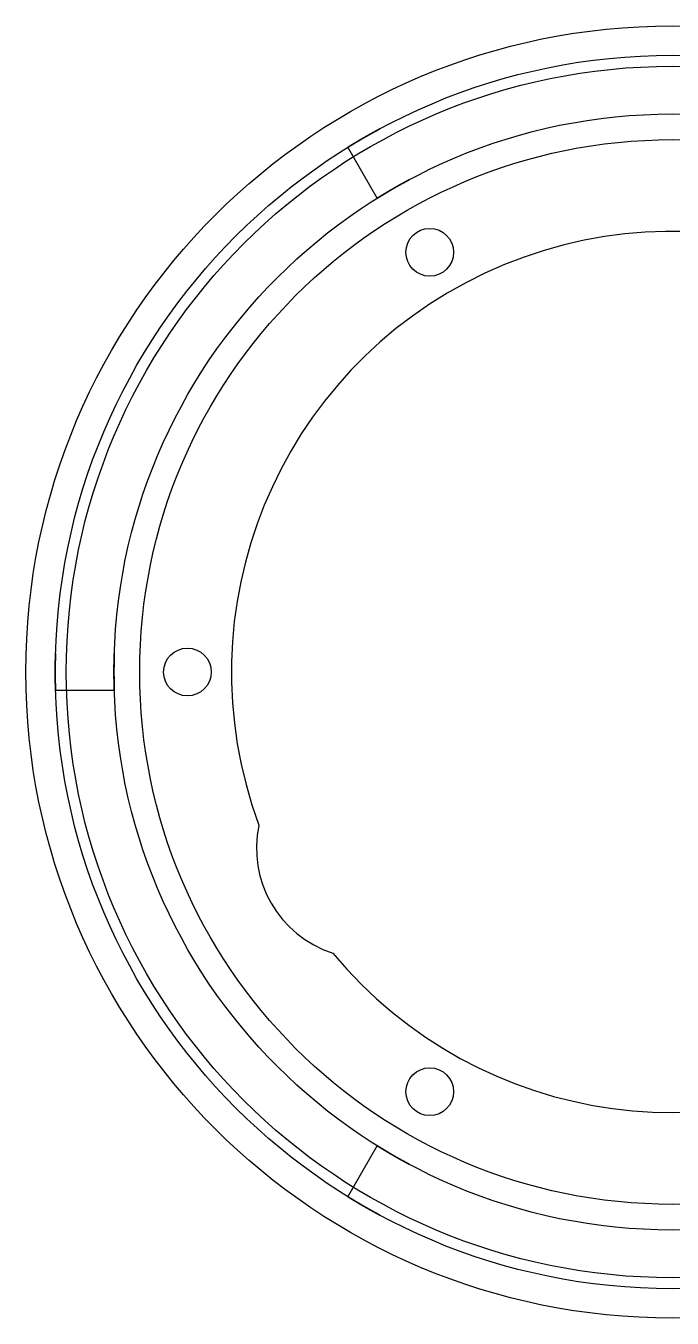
# Model space of a CAD drawing. Header units: millimetres. Extents: x -44 to 44, y -44 to 44.
# Drawn here: x -44 to 0, y -44 to 44 of the extents above; entities that cross this region are included whole.
import ezdxf

# ---------------------------------------------------------------- set-up
doc = ezdxf.new("R2010")
doc.units = ezdxf.units.MM

msp = doc.modelspace()

# ---------------------------------------------------------------- linework, layer by layer
for p, q in [((-20.072, 32.266, 8.375), (-22.073, 35.732, 8.375)), ((-20.072, 32.266, 8.375), (-22.073, 35.732, 8.375)), ((-15.688, 27.172, 6), (-15.688, 27.172, 3)), ((-15.688, 27.172, 6), (-15.688, 27.172, 3)), ((-44, 0, 3), (-44, 0, 5)), ((-44, 0, 3), (-44, 0, 5)), ((-42, 0, 12), (-42, 0, 9.625)), ((-42, 0, 7.125), (-42, 0, 5)), ((-42, 0, 7.125), (-42, 0, 5)), ((-42, 0, 12), (-42, 0, 9.625)), ((-41.25, 0), (-41.25, 0, 3)), ((-41.25, 0), (-41.25, 0, 3)), ((-31.375, 0, 6), (-31.375, 0, 3)), ((-31.375, 0, 6), (-31.375, 0, 3)), ((-38, 0, 6), (-38, 0, 7.125)), ((-38, 0, 9.625), (-38, 0, 12)), ((-38, 0, 9.625), (-38, 0, 12)), ((-38, 0, 6), (-38, 0, 7.125)), ((-36.25, 0), (-36.25, 0, 3)), ((-36.25, 0), (-36.25, 0, 3)), ((-37.979, -1.25, 8.375), (-41.981, -1.25, 8.375)), ((-37.979, -1.25, 8.375), (-41.981, -1.25, 8.375)), ((-28.132, -10.421, 6), (-28.132, -10.421, 3)), ((-28.132, -10.421, 6), (-28.132, -10.421, 3)), ((-23.103, -19.138, 6), (-23.103, -19.138, 3)), ((-23.103, -19.138, 6), (-23.103, -19.138, 3)), ((-15.688, -27.172, 6), (-15.688, -27.172, 3)), ((-15.688, -27.172, 6), (-15.688, -27.172, 3)), ((-22.073, -35.732, 8.375), (-20.072, -32.266, 8.375)), ((-22.073, -35.732, 8.375), (-20.072, -32.266, 8.375))]:
    msp.add_line(p, q)
for centre, radius in [((0, 0, 3), 44), ((0, 0, 5), 44), ((0, 0, 3), 44), ((0, 0, 5), 44), ((0, 0, 5), 42), ((0, 0, 5), 42), ((0, 0, 12), 42), ((0, 0, 12), 42), ((0, 0, 3), 41.25), ((0, 0), 41.25), ((0, 0, 3), 41.25), ((0, 0), 41.25), ((0, 0, 12), 38), ((0, 0, 6), 38), ((0, 0, 12), 38), ((0, 0, 6), 38), ((0, 0), 36.25), ((0, 0, 3), 36.25), ((0, 0), 36.25), ((0, 0, 3), 36.25), ((-16.5, 28.579, 3), 1.625), ((-16.5, 28.579, 6), 1.625), ((-16.5, 28.579, 3), 1.625), ((-16.5, 28.579, 6), 1.625), ((-33, 0, 3), 1.625), ((-33, 0, 6), 1.625), ((-33, 0, 3), 1.625), ((-33, 0, 6), 1.625), ((-16.5, -28.579, 3), 1.625), ((-16.5, -28.579, 6), 1.625), ((-16.5, -28.579, 3), 1.625), ((-16.5, -28.579, 6), 1.625)]:
    msp.add_circle(centre, radius)
for centre, radius, start, end in [((0, 0, 3), 30, -140.36299, 200.32627), ((0, 0, 6), 30, -140.36299, 200.32627), ((0, 0, 3), 30, -140.36299, 200.32627), ((0, 0, 6), 30, -140.36299, 200.32627), ((-20.8, -12, 3), 7.5, 167.84614, 252.11714), ((-20.8, -12, 6), 7.5, 167.84614, 252.11714), ((-20.8, -12, 6), 7.5, 167.84614, 252.11714), ((-20.8, -12, 3), 7.5, 167.84614, 252.11714)]:
    msp.add_arc(centre, radius, start, end)
for points, degree, knots in [([(-22.073, 35.732, 8.375), (-22.073, 35.732, 8.259), (-22.062, 35.739, 8.142), (-22.041, 35.752, 8.026), (-22.008, 35.772, 7.913), (-21.965, 35.799, 7.803), (-21.91, 35.833, 7.697), (-21.798, 35.901, 7.532), (-21.747, 35.931, 7.469), (-21.692, 35.965, 7.409), (-21.631, 36.002, 7.354), (-21.565, 36.041, 7.304), (-21.494, 36.084, 7.26), (-21.363, 36.161, 7.196), (-21.306, 36.195, 7.173), (-21.247, 36.229, 7.154), (-21.187, 36.265, 7.14), (-21.125, 36.301, 7.13), (-21.063, 36.337, 7.125), (-20.917, 36.421, 7.125), (-20.834, 36.469, 7.134), (-20.752, 36.515, 7.151), (-20.672, 36.561, 7.176), (-20.596, 36.603, 7.209), (-20.524, 36.644, 7.248), (-20.381, 36.724, 7.342), (-20.312, 36.762, 7.399), (-20.248, 36.797, 7.461), (-20.191, 36.829, 7.528), (-20.139, 36.857, 7.599), (-20.094, 36.881, 7.673), (-20.013, 36.925, 7.834), (-19.978, 36.944, 7.92), (-19.95, 36.959, 8.009), (-19.929, 36.971, 8.1), (-19.915, 36.978, 8.191), (-19.908, 36.982, 8.283), (-19.908, 36.982, 8.467), (-19.915, 36.978, 8.559), (-19.929, 36.971, 8.65), (-19.95, 36.959, 8.741), (-19.978, 36.944, 8.83), (-20.013, 36.925, 8.916), (-20.094, 36.881, 9.077), (-20.139, 36.857, 9.151), (-20.191, 36.829, 9.222), (-20.248, 36.797, 9.289), (-20.312, 36.762, 9.351), (-20.381, 36.724, 9.408), (-20.574, 36.616, 9.535), (-20.707, 36.541, 9.597), (-20.852, 36.459, 9.637), (-21.002, 36.373, 9.648), (-21.15, 36.287, 9.632), (-21.291, 36.204, 9.59), (-21.494, 36.084, 9.49), (-21.565, 36.041, 9.446), (-21.631, 36.002, 9.396), (-21.692, 35.965, 9.341), (-21.747, 35.931, 9.281), (-21.798, 35.901, 9.218), (-21.91, 35.833, 9.053), (-21.965, 35.799, 8.947), (-22.008, 35.772, 8.837), (-22.041, 35.752, 8.724), (-22.062, 35.739, 8.608), (-22.073, 35.732, 8.491), (-22.073, 35.732, 8.375)], 7, [0, 0, 0, 0, 0, 0, 0, 0, 0.356659, 0.356659, 0.356659, 0.356659, 0.356659, 0.356659, 0.595954, 0.595954, 0.595954, 0.595954, 0.595954, 0.595954, 0.769286, 0.769286, 0.769286, 0.769286, 0.769286, 0.769286, 1, 1, 1, 1, 1, 1, 1.25777, 1.25777, 1.25777, 1.25777, 1.25777, 1.25777, 1.539754, 1.539754, 1.539754, 1.539754, 1.539754, 1.539754, 1.821738, 1.821738, 1.821738, 1.821738, 1.821738, 1.821738, 2.079507, 2.079507, 2.079507, 2.079507, 2.079507, 2.079507, 2.481735, 2.481735, 2.481735, 2.481735, 2.481735, 2.481735, 2.720094, 2.720094, 2.720094, 2.720094, 2.720094, 2.720094, 3.075357, 3.075357, 3.075357, 3.075357, 3.075357, 3.075357, 3.075357, 3.075357]), ([(-22.073, 35.732, 8.375), (-22.073, 35.732, 8.259), (-22.062, 35.739, 8.142), (-22.041, 35.752, 8.026), (-22.008, 35.772, 7.913), (-21.965, 35.799, 7.803), (-21.91, 35.833, 7.697), (-21.798, 35.901, 7.532), (-21.747, 35.931, 7.469), (-21.692, 35.965, 7.409), (-21.631, 36.002, 7.354), (-21.565, 36.041, 7.304), (-21.494, 36.084, 7.26), (-21.363, 36.161, 7.196), (-21.306, 36.195, 7.173), (-21.247, 36.229, 7.154), (-21.187, 36.265, 7.14), (-21.125, 36.301, 7.13), (-21.063, 36.337, 7.125), (-20.917, 36.421, 7.125), (-20.834, 36.469, 7.134), (-20.752, 36.515, 7.151), (-20.672, 36.561, 7.176), (-20.596, 36.603, 7.209), (-20.524, 36.644, 7.248), (-20.381, 36.724, 7.342), (-20.312, 36.762, 7.399), (-20.248, 36.797, 7.461), (-20.191, 36.829, 7.528), (-20.139, 36.857, 7.599), (-20.094, 36.881, 7.673), (-20.013, 36.925, 7.834), (-19.978, 36.944, 7.92), (-19.95, 36.959, 8.009), (-19.929, 36.971, 8.1), (-19.915, 36.978, 8.191), (-19.908, 36.982, 8.283), (-19.908, 36.982, 8.467), (-19.915, 36.978, 8.559), (-19.929, 36.971, 8.65), (-19.95, 36.959, 8.741), (-19.978, 36.944, 8.83), (-20.013, 36.925, 8.916), (-20.094, 36.881, 9.077), (-20.139, 36.857, 9.151), (-20.191, 36.829, 9.222), (-20.248, 36.797, 9.289), (-20.312, 36.762, 9.351), (-20.381, 36.724, 9.408), (-20.574, 36.616, 9.535), (-20.707, 36.541, 9.597), (-20.852, 36.459, 9.637), (-21.002, 36.373, 9.648), (-21.15, 36.287, 9.632), (-21.291, 36.204, 9.59), (-21.494, 36.084, 9.49), (-21.565, 36.041, 9.446), (-21.631, 36.002, 9.396), (-21.692, 35.965, 9.341), (-21.747, 35.931, 9.281), (-21.798, 35.901, 9.218), (-21.91, 35.833, 9.053), (-21.965, 35.799, 8.947), (-22.008, 35.772, 8.837), (-22.041, 35.752, 8.724), (-22.062, 35.739, 8.608), (-22.073, 35.732, 8.491), (-22.073, 35.732, 8.375)], 7, [0, 0, 0, 0, 0, 0, 0, 0, 0.356659, 0.356659, 0.356659, 0.356659, 0.356659, 0.356659, 0.595954, 0.595954, 0.595954, 0.595954, 0.595954, 0.595954, 0.769286, 0.769286, 0.769286, 0.769286, 0.769286, 0.769286, 1, 1, 1, 1, 1, 1, 1.25777, 1.25777, 1.25777, 1.25777, 1.25777, 1.25777, 1.539754, 1.539754, 1.539754, 1.539754, 1.539754, 1.539754, 1.821738, 1.821738, 1.821738, 1.821738, 1.821738, 1.821738, 2.079507, 2.079507, 2.079507, 2.079507, 2.079507, 2.079507, 2.481735, 2.481735, 2.481735, 2.481735, 2.481735, 2.481735, 2.720094, 2.720094, 2.720094, 2.720094, 2.720094, 2.720094, 3.075357, 3.075357, 3.075357, 3.075357, 3.075357, 3.075357, 3.075357, 3.075357]), ([(-20.072, 32.266, 8.375), (-20.072, 32.266, 8.258), (-20.061, 32.273, 8.142), (-20.04, 32.286, 8.026), (-20.008, 32.306, 7.913), (-19.964, 32.333, 7.803), (-19.909, 32.367, 7.697), (-19.797, 32.436, 7.532), (-19.747, 32.466, 7.469), (-19.691, 32.5, 7.409), (-19.63, 32.537, 7.354), (-19.564, 32.577, 7.304), (-19.493, 32.619, 7.26), (-19.363, 32.697, 7.196), (-19.306, 32.73, 7.173), (-19.247, 32.765, 7.154), (-19.187, 32.801, 7.14), (-19.125, 32.837, 7.13), (-19.063, 32.873, 7.125), (-18.917, 32.957, 7.125), (-18.834, 33.005, 7.134), (-18.752, 33.051, 7.151), (-18.672, 33.096, 7.176), (-18.596, 33.139, 7.209), (-18.524, 33.18, 7.248), (-18.381, 33.259, 7.342), (-18.311, 33.297, 7.399), (-18.247, 33.332, 7.461), (-18.19, 33.364, 7.528), (-18.139, 33.391, 7.599), (-18.094, 33.416, 7.673), (-18.012, 33.46, 7.834), (-17.977, 33.479, 7.92), (-17.949, 33.494, 8.009), (-17.928, 33.505, 8.1), (-17.914, 33.512, 8.191), (-17.907, 33.516, 8.283), (-17.907, 33.516, 8.467), (-17.914, 33.512, 8.559), (-17.928, 33.505, 8.65), (-17.949, 33.494, 8.741), (-17.977, 33.479, 8.83), (-18.012, 33.46, 8.916), (-18.094, 33.416, 9.077), (-18.139, 33.391, 9.151), (-18.19, 33.364, 9.222), (-18.247, 33.332, 9.289), (-18.311, 33.297, 9.351), (-18.381, 33.259, 9.408), (-18.574, 33.152, 9.535), (-18.707, 33.077, 9.597), (-18.852, 32.995, 9.637), (-19.002, 32.909, 9.648), (-19.15, 32.822, 9.632), (-19.291, 32.74, 9.59), (-19.493, 32.619, 9.49), (-19.564, 32.577, 9.446), (-19.63, 32.537, 9.396), (-19.691, 32.5, 9.341), (-19.747, 32.466, 9.281), (-19.797, 32.436, 9.218), (-19.909, 32.367, 9.053), (-19.964, 32.333, 8.947), (-20.008, 32.306, 8.837), (-20.04, 32.286, 8.724), (-20.061, 32.273, 8.608), (-20.072, 32.266, 8.491), (-20.072, 32.266, 8.375)], 7, [0, 0, 0, 0, 0, 0, 0, 0, 0.356652, 0.356652, 0.356652, 0.356652, 0.356652, 0.356652, 0.59595, 0.59595, 0.59595, 0.59595, 0.59595, 0.59595, 0.769283, 0.769283, 0.769283, 0.769283, 0.769283, 0.769283, 1, 1, 1, 1, 1, 1, 1.257771, 1.257771, 1.257771, 1.257771, 1.257771, 1.257771, 1.539749, 1.539749, 1.539749, 1.539749, 1.539749, 1.539749, 1.821727, 1.821727, 1.821727, 1.821727, 1.821727, 1.821727, 2.079499, 2.079499, 2.079499, 2.079499, 2.079499, 2.079499, 2.48173, 2.48173, 2.48173, 2.48173, 2.48173, 2.48173, 2.720091, 2.720091, 2.720091, 2.720091, 2.720091, 2.720091, 3.075346, 3.075346, 3.075346, 3.075346, 3.075346, 3.075346, 3.075346, 3.075346]), ([(-20.072, 32.266, 8.375), (-20.072, 32.266, 8.258), (-20.061, 32.273, 8.142), (-20.04, 32.286, 8.026), (-20.008, 32.306, 7.913), (-19.964, 32.333, 7.803), (-19.909, 32.367, 7.697), (-19.797, 32.436, 7.532), (-19.747, 32.466, 7.469), (-19.691, 32.5, 7.409), (-19.63, 32.537, 7.354), (-19.564, 32.577, 7.304), (-19.493, 32.619, 7.26), (-19.363, 32.697, 7.196), (-19.306, 32.73, 7.173), (-19.247, 32.765, 7.154), (-19.187, 32.801, 7.14), (-19.125, 32.837, 7.13), (-19.063, 32.873, 7.125), (-18.917, 32.957, 7.125), (-18.834, 33.005, 7.134), (-18.752, 33.051, 7.151), (-18.672, 33.096, 7.176), (-18.596, 33.139, 7.209), (-18.524, 33.18, 7.248), (-18.381, 33.259, 7.342), (-18.311, 33.297, 7.399), (-18.247, 33.332, 7.461), (-18.19, 33.364, 7.528), (-18.139, 33.391, 7.599), (-18.094, 33.416, 7.673), (-18.012, 33.46, 7.834), (-17.977, 33.479, 7.92), (-17.949, 33.494, 8.009), (-17.928, 33.505, 8.1), (-17.914, 33.512, 8.191), (-17.907, 33.516, 8.283), (-17.907, 33.516, 8.467), (-17.914, 33.512, 8.559), (-17.928, 33.505, 8.65), (-17.949, 33.494, 8.741), (-17.977, 33.479, 8.83), (-18.012, 33.46, 8.916), (-18.094, 33.416, 9.077), (-18.139, 33.391, 9.151), (-18.19, 33.364, 9.222), (-18.247, 33.332, 9.289), (-18.311, 33.297, 9.351), (-18.381, 33.259, 9.408), (-18.574, 33.152, 9.535), (-18.707, 33.077, 9.597), (-18.852, 32.995, 9.637), (-19.002, 32.909, 9.648), (-19.15, 32.822, 9.632), (-19.291, 32.74, 9.59), (-19.493, 32.619, 9.49), (-19.564, 32.577, 9.446), (-19.63, 32.537, 9.396), (-19.691, 32.5, 9.341), (-19.747, 32.466, 9.281), (-19.797, 32.436, 9.218), (-19.909, 32.367, 9.053), (-19.964, 32.333, 8.947), (-20.008, 32.306, 8.837), (-20.04, 32.286, 8.724), (-20.061, 32.273, 8.608), (-20.072, 32.266, 8.491), (-20.072, 32.266, 8.375)], 7, [0, 0, 0, 0, 0, 0, 0, 0, 0.356652, 0.356652, 0.356652, 0.356652, 0.356652, 0.356652, 0.59595, 0.59595, 0.59595, 0.59595, 0.59595, 0.59595, 0.769283, 0.769283, 0.769283, 0.769283, 0.769283, 0.769283, 1, 1, 1, 1, 1, 1, 1.257771, 1.257771, 1.257771, 1.257771, 1.257771, 1.257771, 1.539749, 1.539749, 1.539749, 1.539749, 1.539749, 1.539749, 1.821727, 1.821727, 1.821727, 1.821727, 1.821727, 1.821727, 2.079499, 2.079499, 2.079499, 2.079499, 2.079499, 2.079499, 2.48173, 2.48173, 2.48173, 2.48173, 2.48173, 2.48173, 2.720091, 2.720091, 2.720091, 2.720091, 2.720091, 2.720091, 3.075346, 3.075346, 3.075346, 3.075346, 3.075346, 3.075346, 3.075346, 3.075346]), ([(-42, 0, 7.125), (-42, 0.112, 7.125), (-42, 0.224, 7.137), (-41.999, 0.333, 7.161), (-41.998, 0.437, 7.196), (-41.997, 0.535, 7.24), (-41.994, 0.726, 7.351), (-41.992, 0.817, 7.418), (-41.991, 0.898, 7.493), (-41.989, 0.97, 7.575), (-41.987, 1.031, 7.661), (-41.985, 1.139, 7.848), (-41.983, 1.184, 7.949), (-41.982, 1.217, 8.054), (-41.982, 1.239, 8.16), (-41.981, 1.25, 8.268), (-41.981, 1.25, 8.482), (-41.982, 1.239, 8.59), (-41.982, 1.217, 8.696), (-41.983, 1.184, 8.801), (-41.985, 1.139, 8.902), (-41.987, 1.031, 9.089), (-41.989, 0.97, 9.175), (-41.991, 0.898, 9.257), (-41.992, 0.817, 9.332), (-41.994, 0.726, 9.399), (-41.997, 0.535, 9.51), (-41.998, 0.437, 9.554), (-41.999, 0.333, 9.589), (-42, 0.224, 9.613), (-42, 0.112, 9.625), (-42, 0, 9.625)], 6, [0, 0, 0, 0, 0, 0, 0, 1, 1, 1, 1, 1, 2.11727, 2.11727, 2.11727, 2.11727, 2.11727, 3.339494, 3.339494, 3.339494, 3.339494, 3.339494, 4.561719, 4.561719, 4.561719, 4.561719, 4.561719, 5.678988, 5.678988, 5.678988, 5.678988, 5.678988, 6.679004, 6.679004, 6.679004, 6.679004, 6.679004, 6.679004, 6.679004]), ([(-42, 0, 7.125), (-42, 0.112, 7.125), (-42, 0.224, 7.137), (-41.999, 0.333, 7.161), (-41.998, 0.437, 7.196), (-41.997, 0.535, 7.24), (-41.994, 0.726, 7.351), (-41.992, 0.817, 7.418), (-41.991, 0.898, 7.493), (-41.989, 0.97, 7.575), (-41.987, 1.031, 7.661), (-41.985, 1.139, 7.848), (-41.983, 1.184, 7.949), (-41.982, 1.217, 8.054), (-41.982, 1.239, 8.16), (-41.981, 1.25, 8.268), (-41.981, 1.25, 8.482), (-41.982, 1.239, 8.59), (-41.982, 1.217, 8.696), (-41.983, 1.184, 8.801), (-41.985, 1.139, 8.902), (-41.987, 1.031, 9.089), (-41.989, 0.97, 9.175), (-41.991, 0.898, 9.257), (-41.992, 0.817, 9.332), (-41.994, 0.726, 9.399), (-41.997, 0.535, 9.51), (-41.998, 0.437, 9.554), (-41.999, 0.333, 9.589), (-42, 0.224, 9.613), (-42, 0.112, 9.625), (-42, 0, 9.625)], 6, [0, 0, 0, 0, 0, 0, 0, 1, 1, 1, 1, 1, 2.11727, 2.11727, 2.11727, 2.11727, 2.11727, 3.339494, 3.339494, 3.339494, 3.339494, 3.339494, 4.561719, 4.561719, 4.561719, 4.561719, 4.561719, 5.678988, 5.678988, 5.678988, 5.678988, 5.678988, 6.679004, 6.679004, 6.679004, 6.679004, 6.679004, 6.679004, 6.679004]), ([(-38, 0, 7.125), (-38, 0.112, 7.125), (-38, 0.224, 7.137), (-37.999, 0.333, 7.161), (-37.998, 0.437, 7.196), (-37.996, 0.535, 7.24), (-37.993, 0.726, 7.351), (-37.991, 0.817, 7.418), (-37.99, 0.898, 7.493), (-37.988, 0.97, 7.575), (-37.986, 1.031, 7.661), (-37.983, 1.139, 7.848), (-37.982, 1.184, 7.949), (-37.981, 1.217, 8.054), (-37.98, 1.239, 8.16), (-37.979, 1.25, 8.268), (-37.979, 1.25, 8.482), (-37.98, 1.239, 8.59), (-37.981, 1.217, 8.696), (-37.982, 1.184, 8.801), (-37.983, 1.139, 8.902), (-37.986, 1.031, 9.089), (-37.988, 0.97, 9.175), (-37.99, 0.898, 9.257), (-37.991, 0.817, 9.332), (-37.993, 0.726, 9.399), (-37.996, 0.535, 9.51), (-37.998, 0.437, 9.554), (-37.999, 0.333, 9.589), (-38, 0.224, 9.613), (-38, 0.112, 9.625), (-38, 0, 9.625)], 6, [0, 0, 0, 0, 0, 0, 0, 1, 1, 1, 1, 1, 2.117264, 2.117264, 2.117264, 2.117264, 2.117264, 3.339448, 3.339448, 3.339448, 3.339448, 3.339448, 4.561631, 4.561631, 4.561631, 4.561631, 4.561631, 5.678896, 5.678896, 5.678896, 5.678896, 5.678896, 6.678911, 6.678911, 6.678911, 6.678911, 6.678911, 6.678911, 6.678911]), ([(-38, 0, 7.125), (-38, 0.112, 7.125), (-38, 0.224, 7.137), (-37.999, 0.333, 7.161), (-37.998, 0.437, 7.196), (-37.996, 0.535, 7.24), (-37.993, 0.726, 7.351), (-37.991, 0.817, 7.418), (-37.99, 0.898, 7.493), (-37.988, 0.97, 7.575), (-37.986, 1.031, 7.661), (-37.983, 1.139, 7.848), (-37.982, 1.184, 7.949), (-37.981, 1.217, 8.054), (-37.98, 1.239, 8.16), (-37.979, 1.25, 8.268), (-37.979, 1.25, 8.482), (-37.98, 1.239, 8.59), (-37.981, 1.217, 8.696), (-37.982, 1.184, 8.801), (-37.983, 1.139, 8.902), (-37.986, 1.031, 9.089), (-37.988, 0.97, 9.175), (-37.99, 0.898, 9.257), (-37.991, 0.817, 9.332), (-37.993, 0.726, 9.399), (-37.996, 0.535, 9.51), (-37.998, 0.437, 9.554), (-37.999, 0.333, 9.589), (-38, 0.224, 9.613), (-38, 0.112, 9.625), (-38, 0, 9.625)], 6, [0, 0, 0, 0, 0, 0, 0, 1, 1, 1, 1, 1, 2.117264, 2.117264, 2.117264, 2.117264, 2.117264, 3.339448, 3.339448, 3.339448, 3.339448, 3.339448, 4.561631, 4.561631, 4.561631, 4.561631, 4.561631, 5.678896, 5.678896, 5.678896, 5.678896, 5.678896, 6.678911, 6.678911, 6.678911, 6.678911, 6.678911, 6.678911, 6.678911]), ([(-41.981, -1.25, 8.375), (-41.981, -1.25, 8.511), (-41.982, -1.232, 8.647), (-41.983, -1.197, 8.781), (-41.985, -1.143, 8.912), (-41.986, -1.071, 9.036), (-41.99, -0.918, 9.229), (-41.992, -0.848, 9.302), (-41.993, -0.769, 9.37), (-41.995, -0.682, 9.431), (-41.996, -0.587, 9.484), (-41.998, -0.41, 9.559), (-41.999, -0.332, 9.585), (-41.999, -0.251, 9.605), (-42, -0.168, 9.618), (-42, -0.084, 9.625), (-42, 0, 9.625)], 6, [0, 0, 0, 0, 0, 0, 0, 0.463622, 0.463622, 0.463622, 0.463622, 0.463622, 0.774685, 0.774685, 0.774685, 0.774685, 0.774685, 1, 1, 1, 1, 1, 1, 1]), ([(-42, 0, 7.125), (-42, -0.084, 7.125), (-42, -0.168, 7.132), (-41.999, -0.251, 7.145), (-41.999, -0.332, 7.165), (-41.998, -0.41, 7.191), (-41.996, -0.587, 7.266), (-41.995, -0.682, 7.319), (-41.993, -0.769, 7.38), (-41.992, -0.848, 7.448), (-41.99, -0.918, 7.521), (-41.986, -1.071, 7.714), (-41.985, -1.143, 7.838), (-41.983, -1.197, 7.969), (-41.982, -1.232, 8.103), (-41.981, -1.25, 8.239), (-41.981, -1.25, 8.375)], 6, [0, 0, 0, 0, 0, 0, 0, 0.225315, 0.225315, 0.225315, 0.225315, 0.225315, 0.536378, 0.536378, 0.536378, 0.536378, 0.536378, 1, 1, 1, 1, 1, 1, 1]), ([(-41.981, -1.25, 8.375), (-41.981, -1.25, 8.511), (-41.982, -1.232, 8.647), (-41.983, -1.197, 8.781), (-41.985, -1.143, 8.912), (-41.986, -1.071, 9.036), (-41.99, -0.918, 9.229), (-41.992, -0.848, 9.302), (-41.993, -0.769, 9.37), (-41.995, -0.682, 9.431), (-41.996, -0.587, 9.484), (-41.998, -0.41, 9.559), (-41.999, -0.332, 9.585), (-41.999, -0.251, 9.605), (-42, -0.168, 9.618), (-42, -0.084, 9.625), (-42, 0, 9.625)], 6, [0, 0, 0, 0, 0, 0, 0, 0.463622, 0.463622, 0.463622, 0.463622, 0.463622, 0.774685, 0.774685, 0.774685, 0.774685, 0.774685, 1, 1, 1, 1, 1, 1, 1]), ([(-42, 0, 7.125), (-42, -0.084, 7.125), (-42, -0.168, 7.132), (-41.999, -0.251, 7.145), (-41.999, -0.332, 7.165), (-41.998, -0.41, 7.191), (-41.996, -0.587, 7.266), (-41.995, -0.682, 7.319), (-41.993, -0.769, 7.38), (-41.992, -0.848, 7.448), (-41.99, -0.918, 7.521), (-41.986, -1.071, 7.714), (-41.985, -1.143, 7.838), (-41.983, -1.197, 7.969), (-41.982, -1.232, 8.103), (-41.981, -1.25, 8.239), (-41.981, -1.25, 8.375)], 6, [0, 0, 0, 0, 0, 0, 0, 0.225315, 0.225315, 0.225315, 0.225315, 0.225315, 0.536378, 0.536378, 0.536378, 0.536378, 0.536378, 1, 1, 1, 1, 1, 1, 1]), ([(-37.979, -1.25, 8.375), (-37.979, -1.25, 8.511), (-37.98, -1.232, 8.647), (-37.981, -1.197, 8.781), (-37.983, -1.143, 8.912), (-37.985, -1.071, 9.036), (-37.989, -0.918, 9.229), (-37.991, -0.848, 9.302), (-37.992, -0.769, 9.37), (-37.994, -0.682, 9.431), (-37.996, -0.587, 9.484), (-37.998, -0.41, 9.559), (-37.999, -0.332, 9.585), (-37.999, -0.251, 9.605), (-38, -0.168, 9.618), (-38, -0.084, 9.625), (-38, 0, 9.625)], 6, [0, 0, 0, 0, 0, 0, 0, 0.463615, 0.463615, 0.463615, 0.463615, 0.463615, 0.774682, 0.774682, 0.774682, 0.774682, 0.774682, 1, 1, 1, 1, 1, 1, 1]), ([(-38, 0, 7.125), (-38, -0.084, 7.125), (-38, -0.168, 7.132), (-37.999, -0.251, 7.145), (-37.999, -0.332, 7.165), (-37.998, -0.41, 7.191), (-37.996, -0.587, 7.266), (-37.994, -0.682, 7.319), (-37.992, -0.769, 7.38), (-37.991, -0.848, 7.448), (-37.989, -0.918, 7.521), (-37.985, -1.071, 7.714), (-37.983, -1.143, 7.838), (-37.981, -1.197, 7.969), (-37.98, -1.232, 8.103), (-37.979, -1.25, 8.239), (-37.979, -1.25, 8.375)], 6, [0, 0, 0, 0, 0, 0, 0, 0.225318, 0.225318, 0.225318, 0.225318, 0.225318, 0.536385, 0.536385, 0.536385, 0.536385, 0.536385, 1, 1, 1, 1, 1, 1, 1]), ([(-38, 0, 7.125), (-38, -0.084, 7.125), (-38, -0.168, 7.132), (-37.999, -0.251, 7.145), (-37.999, -0.332, 7.165), (-37.998, -0.41, 7.191), (-37.996, -0.587, 7.266), (-37.994, -0.682, 7.319), (-37.992, -0.769, 7.38), (-37.991, -0.848, 7.448), (-37.989, -0.918, 7.521), (-37.985, -1.071, 7.714), (-37.983, -1.143, 7.838), (-37.981, -1.197, 7.969), (-37.98, -1.232, 8.103), (-37.979, -1.25, 8.239), (-37.979, -1.25, 8.375)], 6, [0, 0, 0, 0, 0, 0, 0, 0.225318, 0.225318, 0.225318, 0.225318, 0.225318, 0.536385, 0.536385, 0.536385, 0.536385, 0.536385, 1, 1, 1, 1, 1, 1, 1]), ([(-37.979, -1.25, 8.375), (-37.979, -1.25, 8.511), (-37.98, -1.232, 8.647), (-37.981, -1.197, 8.781), (-37.983, -1.143, 8.912), (-37.985, -1.071, 9.036), (-37.989, -0.918, 9.229), (-37.991, -0.848, 9.302), (-37.992, -0.769, 9.37), (-37.994, -0.682, 9.431), (-37.996, -0.587, 9.484), (-37.998, -0.41, 9.559), (-37.999, -0.332, 9.585), (-37.999, -0.251, 9.605), (-38, -0.168, 9.618), (-38, -0.084, 9.625), (-38, 0, 9.625)], 6, [0, 0, 0, 0, 0, 0, 0, 0.463615, 0.463615, 0.463615, 0.463615, 0.463615, 0.774682, 0.774682, 0.774682, 0.774682, 0.774682, 1, 1, 1, 1, 1, 1, 1]), ([(-20.072, -32.266, 8.375), (-20.072, -32.266, 8.491), (-20.061, -32.273, 8.608), (-20.04, -32.286, 8.724), (-20.008, -32.306, 8.837), (-19.964, -32.333, 8.947), (-19.909, -32.367, 9.053), (-19.797, -32.436, 9.218), (-19.747, -32.466, 9.281), (-19.691, -32.5, 9.341), (-19.63, -32.537, 9.396), (-19.564, -32.577, 9.446), (-19.493, -32.619, 9.49), (-19.291, -32.74, 9.59), (-19.15, -32.822, 9.632), (-19.002, -32.909, 9.648), (-18.852, -32.995, 9.637), (-18.707, -33.077, 9.597), (-18.574, -33.152, 9.535), (-18.381, -33.259, 9.408), (-18.311, -33.297, 9.351), (-18.247, -33.332, 9.289), (-18.19, -33.364, 9.222), (-18.139, -33.391, 9.151), (-18.094, -33.416, 9.077), (-18.012, -33.46, 8.916), (-17.977, -33.479, 8.83), (-17.949, -33.494, 8.741), (-17.928, -33.505, 8.65), (-17.914, -33.512, 8.559), (-17.907, -33.516, 8.467), (-17.907, -33.516, 8.283), (-17.914, -33.512, 8.191), (-17.928, -33.505, 8.1), (-17.949, -33.494, 8.009), (-17.977, -33.479, 7.92), (-18.012, -33.46, 7.834), (-18.094, -33.416, 7.673), (-18.139, -33.391, 7.599), (-18.19, -33.364, 7.528), (-18.247, -33.332, 7.461), (-18.311, -33.297, 7.399), (-18.381, -33.259, 7.342), (-18.524, -33.18, 7.248), (-18.596, -33.139, 7.209), (-18.672, -33.096, 7.176), (-18.752, -33.051, 7.151), (-18.834, -33.005, 7.134), (-18.917, -32.957, 7.125), (-19.063, -32.873, 7.125), (-19.125, -32.837, 7.13), (-19.187, -32.801, 7.14), (-19.247, -32.765, 7.154), (-19.306, -32.73, 7.173), (-19.363, -32.697, 7.196), (-19.493, -32.619, 7.26), (-19.564, -32.577, 7.304), (-19.63, -32.537, 7.354), (-19.691, -32.5, 7.409), (-19.747, -32.466, 7.469), (-19.797, -32.436, 7.532), (-19.909, -32.367, 7.697), (-19.964, -32.333, 7.803), (-20.008, -32.306, 7.913), (-20.04, -32.286, 8.026), (-20.061, -32.273, 8.142), (-20.072, -32.266, 8.258), (-20.072, -32.266, 8.375)], 7, [0, 0, 0, 0, 0, 0, 0, 0, 0.356736, 0.356736, 0.356736, 0.356736, 0.356736, 0.356736, 0.596092, 0.596092, 0.596092, 0.596092, 0.596092, 0.596092, 1, 1, 1, 1, 1, 1, 1.258846, 1.258846, 1.258846, 1.258846, 1.258846, 1.258846, 1.542, 1.542, 1.542, 1.542, 1.542, 1.542, 1.825154, 1.825154, 1.825154, 1.825154, 1.825154, 1.825154, 2.084, 2.084, 2.084, 2.084, 2.084, 2.084, 2.31568, 2.31568, 2.31568, 2.31568, 2.31568, 2.31568, 2.489735, 2.489735, 2.489735, 2.489735, 2.489735, 2.489735, 2.730031, 2.730031, 2.730031, 2.730031, 2.730031, 2.730031, 3.08817, 3.08817, 3.08817, 3.08817, 3.08817, 3.08817, 3.08817, 3.08817]), ([(-20.072, -32.266, 8.375), (-20.072, -32.266, 8.491), (-20.061, -32.273, 8.608), (-20.04, -32.286, 8.724), (-20.008, -32.306, 8.837), (-19.964, -32.333, 8.947), (-19.909, -32.367, 9.053), (-19.797, -32.436, 9.218), (-19.747, -32.466, 9.281), (-19.691, -32.5, 9.341), (-19.63, -32.537, 9.396), (-19.564, -32.577, 9.446), (-19.493, -32.619, 9.49), (-19.291, -32.74, 9.59), (-19.15, -32.822, 9.632), (-19.002, -32.909, 9.648), (-18.852, -32.995, 9.637), (-18.707, -33.077, 9.597), (-18.574, -33.152, 9.535), (-18.381, -33.259, 9.408), (-18.311, -33.297, 9.351), (-18.247, -33.332, 9.289), (-18.19, -33.364, 9.222), (-18.139, -33.391, 9.151), (-18.094, -33.416, 9.077), (-18.012, -33.46, 8.916), (-17.977, -33.479, 8.83), (-17.949, -33.494, 8.741), (-17.928, -33.505, 8.65), (-17.914, -33.512, 8.559), (-17.907, -33.516, 8.467), (-17.907, -33.516, 8.283), (-17.914, -33.512, 8.191), (-17.928, -33.505, 8.1), (-17.949, -33.494, 8.009), (-17.977, -33.479, 7.92), (-18.012, -33.46, 7.834), (-18.094, -33.416, 7.673), (-18.139, -33.391, 7.599), (-18.19, -33.364, 7.528), (-18.247, -33.332, 7.461), (-18.311, -33.297, 7.399), (-18.381, -33.259, 7.342), (-18.524, -33.18, 7.248), (-18.596, -33.139, 7.209), (-18.672, -33.096, 7.176), (-18.752, -33.051, 7.151), (-18.834, -33.005, 7.134), (-18.917, -32.957, 7.125), (-19.063, -32.873, 7.125), (-19.125, -32.837, 7.13), (-19.187, -32.801, 7.14), (-19.247, -32.765, 7.154), (-19.306, -32.73, 7.173), (-19.363, -32.697, 7.196), (-19.493, -32.619, 7.26), (-19.564, -32.577, 7.304), (-19.63, -32.537, 7.354), (-19.691, -32.5, 7.409), (-19.747, -32.466, 7.469), (-19.797, -32.436, 7.532), (-19.909, -32.367, 7.697), (-19.964, -32.333, 7.803), (-20.008, -32.306, 7.913), (-20.04, -32.286, 8.026), (-20.061, -32.273, 8.142), (-20.072, -32.266, 8.258), (-20.072, -32.266, 8.375)], 7, [0, 0, 0, 0, 0, 0, 0, 0, 0.356736, 0.356736, 0.356736, 0.356736, 0.356736, 0.356736, 0.596092, 0.596092, 0.596092, 0.596092, 0.596092, 0.596092, 1, 1, 1, 1, 1, 1, 1.258846, 1.258846, 1.258846, 1.258846, 1.258846, 1.258846, 1.542, 1.542, 1.542, 1.542, 1.542, 1.542, 1.825154, 1.825154, 1.825154, 1.825154, 1.825154, 1.825154, 2.084, 2.084, 2.084, 2.084, 2.084, 2.084, 2.31568, 2.31568, 2.31568, 2.31568, 2.31568, 2.31568, 2.489735, 2.489735, 2.489735, 2.489735, 2.489735, 2.489735, 2.730031, 2.730031, 2.730031, 2.730031, 2.730031, 2.730031, 3.08817, 3.08817, 3.08817, 3.08817, 3.08817, 3.08817, 3.08817, 3.08817]), ([(-22.073, -35.732, 8.375), (-22.073, -35.732, 8.491), (-22.062, -35.739, 8.608), (-22.041, -35.752, 8.724), (-22.008, -35.772, 8.837), (-21.965, -35.799, 8.947), (-21.91, -35.833, 9.053), (-21.798, -35.901, 9.218), (-21.747, -35.931, 9.281), (-21.692, -35.965, 9.341), (-21.631, -36.002, 9.396), (-21.565, -36.041, 9.446), (-21.494, -36.084, 9.49), (-21.291, -36.204, 9.59), (-21.15, -36.287, 9.632), (-21.002, -36.373, 9.648), (-20.852, -36.459, 9.637), (-20.707, -36.541, 9.597), (-20.574, -36.616, 9.535), (-20.381, -36.724, 9.408), (-20.312, -36.762, 9.351), (-20.248, -36.797, 9.289), (-20.191, -36.829, 9.222), (-20.139, -36.857, 9.151), (-20.094, -36.881, 9.077), (-20.013, -36.925, 8.916), (-19.978, -36.944, 8.83), (-19.95, -36.959, 8.741), (-19.929, -36.971, 8.65), (-19.915, -36.978, 8.559), (-19.908, -36.982, 8.467), (-19.908, -36.982, 8.283), (-19.915, -36.978, 8.191), (-19.929, -36.971, 8.1), (-19.95, -36.959, 8.009), (-19.978, -36.944, 7.92), (-20.013, -36.925, 7.834), (-20.094, -36.881, 7.673), (-20.139, -36.857, 7.599), (-20.191, -36.829, 7.528), (-20.248, -36.797, 7.461), (-20.312, -36.762, 7.399), (-20.381, -36.724, 7.342), (-20.524, -36.644, 7.248), (-20.596, -36.603, 7.209), (-20.672, -36.561, 7.176), (-20.752, -36.515, 7.151), (-20.834, -36.469, 7.134), (-20.917, -36.421, 7.125), (-21.063, -36.337, 7.125), (-21.125, -36.301, 7.13), (-21.187, -36.265, 7.14), (-21.247, -36.229, 7.154), (-21.306, -36.195, 7.173), (-21.363, -36.161, 7.196), (-21.494, -36.084, 7.26), (-21.565, -36.041, 7.304), (-21.631, -36.002, 7.354), (-21.692, -35.965, 7.409), (-21.747, -35.931, 7.469), (-21.798, -35.901, 7.532), (-21.91, -35.833, 7.697), (-21.965, -35.799, 7.803), (-22.008, -35.772, 7.913), (-22.041, -35.752, 8.026), (-22.062, -35.739, 8.142), (-22.073, -35.732, 8.259), (-22.073, -35.732, 8.375)], 7, [0, 0, 0, 0, 0, 0, 0, 0, 0.356743, 0.356743, 0.356743, 0.356743, 0.356743, 0.356743, 0.596096, 0.596096, 0.596096, 0.596096, 0.596096, 0.596096, 1, 1, 1, 1, 1, 1, 1.258844, 1.258844, 1.258844, 1.258844, 1.258844, 1.258844, 1.542003, 1.542003, 1.542003, 1.542003, 1.542003, 1.542003, 1.825163, 1.825163, 1.825163, 1.825163, 1.825163, 1.825163, 2.084007, 2.084007, 2.084007, 2.084007, 2.084007, 2.084007, 2.315682, 2.315682, 2.315682, 2.315682, 2.315682, 2.315682, 2.489736, 2.489736, 2.489736, 2.489736, 2.489736, 2.489736, 2.730029, 2.730029, 2.730029, 2.730029, 2.730029, 2.730029, 3.088174, 3.088174, 3.088174, 3.088174, 3.088174, 3.088174, 3.088174, 3.088174]), ([(-22.073, -35.732, 8.375), (-22.073, -35.732, 8.491), (-22.062, -35.739, 8.608), (-22.041, -35.752, 8.724), (-22.008, -35.772, 8.837), (-21.965, -35.799, 8.947), (-21.91, -35.833, 9.053), (-21.798, -35.901, 9.218), (-21.747, -35.931, 9.281), (-21.692, -35.965, 9.341), (-21.631, -36.002, 9.396), (-21.565, -36.041, 9.446), (-21.494, -36.084, 9.49), (-21.291, -36.204, 9.59), (-21.15, -36.287, 9.632), (-21.002, -36.373, 9.648), (-20.852, -36.459, 9.637), (-20.707, -36.541, 9.597), (-20.574, -36.616, 9.535), (-20.381, -36.724, 9.408), (-20.312, -36.762, 9.351), (-20.248, -36.797, 9.289), (-20.191, -36.829, 9.222), (-20.139, -36.857, 9.151), (-20.094, -36.881, 9.077), (-20.013, -36.925, 8.916), (-19.978, -36.944, 8.83), (-19.95, -36.959, 8.741), (-19.929, -36.971, 8.65), (-19.915, -36.978, 8.559), (-19.908, -36.982, 8.467), (-19.908, -36.982, 8.283), (-19.915, -36.978, 8.191), (-19.929, -36.971, 8.1), (-19.95, -36.959, 8.009), (-19.978, -36.944, 7.92), (-20.013, -36.925, 7.834), (-20.094, -36.881, 7.673), (-20.139, -36.857, 7.599), (-20.191, -36.829, 7.528), (-20.248, -36.797, 7.461), (-20.312, -36.762, 7.399), (-20.381, -36.724, 7.342), (-20.524, -36.644, 7.248), (-20.596, -36.603, 7.209), (-20.672, -36.561, 7.176), (-20.752, -36.515, 7.151), (-20.834, -36.469, 7.134), (-20.917, -36.421, 7.125), (-21.063, -36.337, 7.125), (-21.125, -36.301, 7.13), (-21.187, -36.265, 7.14), (-21.247, -36.229, 7.154), (-21.306, -36.195, 7.173), (-21.363, -36.161, 7.196), (-21.494, -36.084, 7.26), (-21.565, -36.041, 7.304), (-21.631, -36.002, 7.354), (-21.692, -35.965, 7.409), (-21.747, -35.931, 7.469), (-21.798, -35.901, 7.532), (-21.91, -35.833, 7.697), (-21.965, -35.799, 7.803), (-22.008, -35.772, 7.913), (-22.041, -35.752, 8.026), (-22.062, -35.739, 8.142), (-22.073, -35.732, 8.259), (-22.073, -35.732, 8.375)], 7, [0, 0, 0, 0, 0, 0, 0, 0, 0.356743, 0.356743, 0.356743, 0.356743, 0.356743, 0.356743, 0.596096, 0.596096, 0.596096, 0.596096, 0.596096, 0.596096, 1, 1, 1, 1, 1, 1, 1.258844, 1.258844, 1.258844, 1.258844, 1.258844, 1.258844, 1.542003, 1.542003, 1.542003, 1.542003, 1.542003, 1.542003, 1.825163, 1.825163, 1.825163, 1.825163, 1.825163, 1.825163, 2.084007, 2.084007, 2.084007, 2.084007, 2.084007, 2.084007, 2.315682, 2.315682, 2.315682, 2.315682, 2.315682, 2.315682, 2.489736, 2.489736, 2.489736, 2.489736, 2.489736, 2.489736, 2.730029, 2.730029, 2.730029, 2.730029, 2.730029, 2.730029, 3.088174, 3.088174, 3.088174, 3.088174, 3.088174, 3.088174, 3.088174, 3.088174])]:
    msp.add_open_spline(points, degree=degree, knots=knots)

doc.saveas('drawing.dxf')
